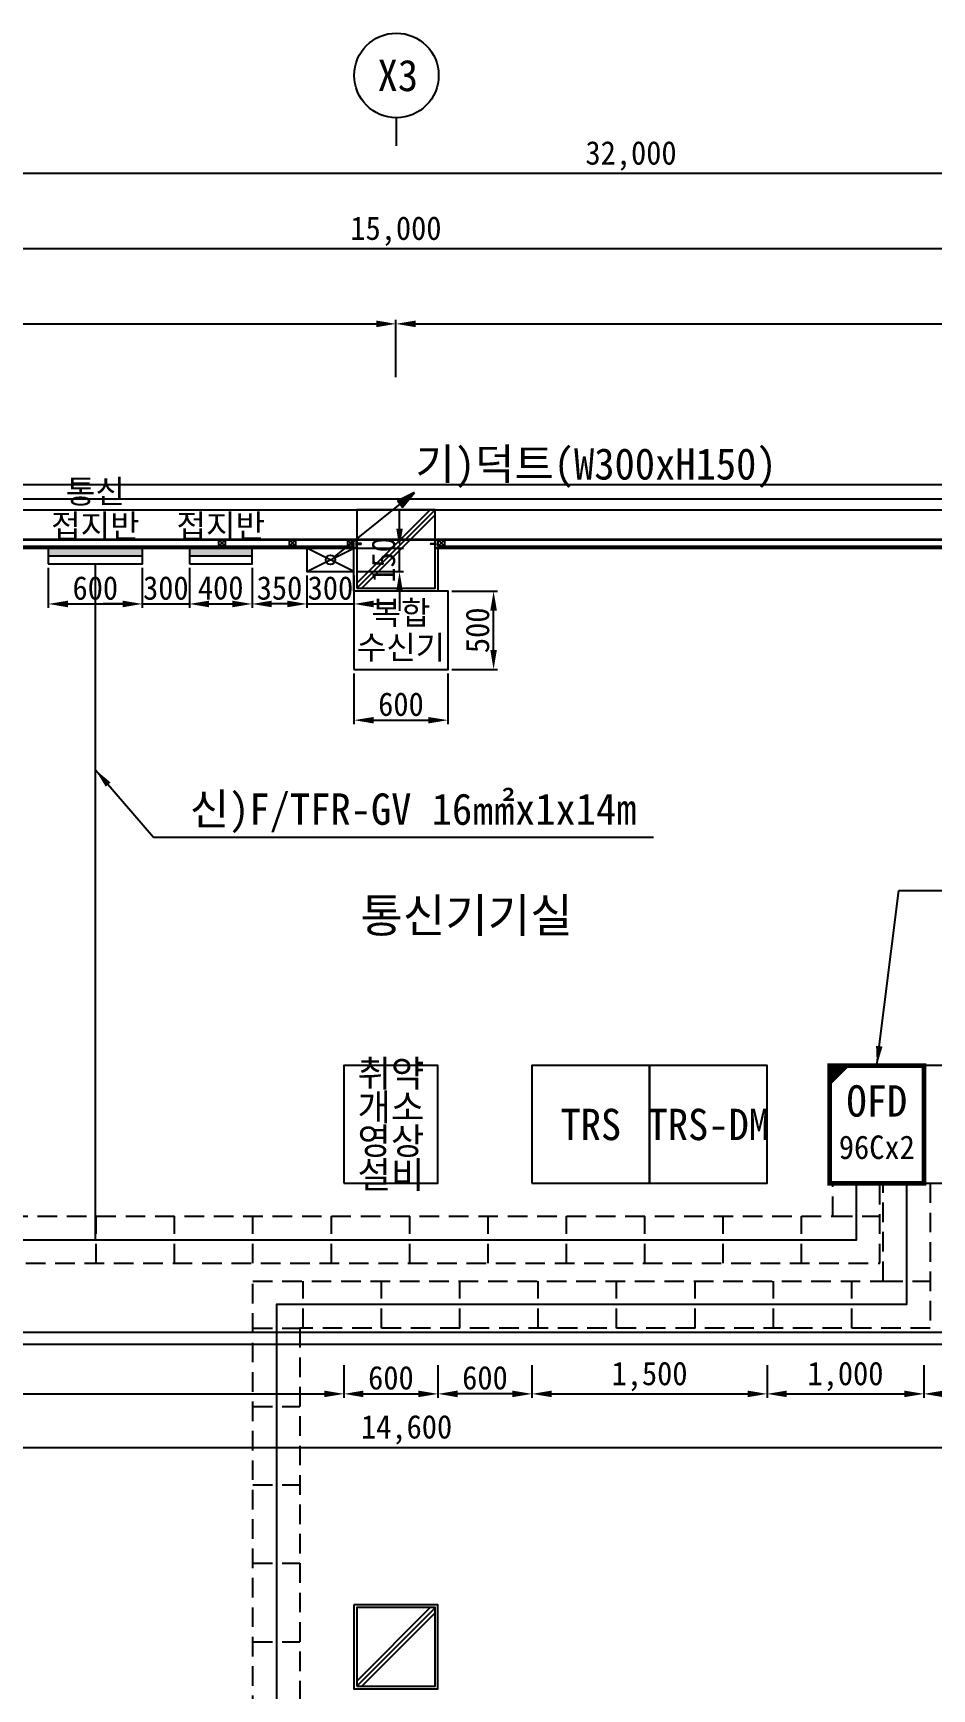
# Model space of a CAD drawing. Header units: millimetres. Extents: x -155329 to -115529, y -366316 to -334666.
# Drawn here: x -139560 to -133826, y -352890 to -342332 of the extents above; entities that cross this region are included whole.
import ezdxf
from ezdxf.enums import TextEntityAlignment as Align

# ---------------------------------------------------------------- set-up
doc = ezdxf.new("R2010")
doc.units = ezdxf.units.MM
doc.linetypes.add('HIDDEN2', pattern=[0.1875, 0.125, -0.0625])
for name, color, linetype in [('TN-LEAT', 3, 'Continuous'), ('TT-BASE', 253, 'Continuous'), ('TT-CABL', 4, 'Continuous'), ('TT-CTRL-JUNT', 4, 'Continuous'), ('TT-TRAY', 4, 'Continuous'), ('TZ-BASE', 253, 'Continuous'), ('TZ-DIMS', 1, 'Continuous'), ('TZ-LEAL', 1, 'Continuous'), ('TZ-LEAT', 3, 'Continuous'), ('TZ-LINE', 4, 'Continuous'), ('TZ-SYMB', 2, 'Continuous'), ('TZ-TEX2', 3, 'Continuous'), ('TZ-TEXT', 3, 'Continuous')]:
    doc.layers.add(name, color=color, linetype=linetype)
doc.styles.get("Standard").update_dxf_attribs({"font": 'GulimChe.ttf'})
doc.linetypes.add('BATTINB', pattern='A,0,-0.0025,[134,GulimChe.ttf,S=0.0025,R=0,X=-0.0025,Y=0.01],-0.005,[134,GulimChe.ttf,S=0.0025,R=180,X=0.0025,Y=0.01],-0.0025', length=0.01)
doc.dimstyles.new('D50', dxfattribs={"dimscale": 50, "dimtxt": 3, "dimasz": 2.5, "dimexe": 0.5, "dimexo": 0.5, "dimgap": 0.5, "dimtad": 1, "dimdec": 0, "dimzin": 1, "dimdsep": 46, "dimlunit": 6, "dimtxsty": 'Standard', "dimcen": 1, "dimclrd": 1, "dimclre": 1, "dimclrt": 3, "dimadec": 0, "dimazin": 0, "dimtfac": 1, "dimtdec": 0, "dimtix": 1, "dimtmove": 2, "dimatfit": 3, "dimfxl": 0, "dimtvp": 2, "dimlwd": -1, "dimlwe": -1, "dimarcsym": 0})

# ---------------------------------------------------------------- blocks, each defined once
blk = doc.blocks.new('*D1505')
at = {"layer": 'DEFPOINTS', "color": 0, "ltscale": 0.1}
for p in [(-137245, -344186), (-144745, -344381), (-137245, -344550)]:
    blk.add_point(p, dxfattribs=at)
at = {"layer": 'TZ-DIMS', "color": 1, "ltscale": 0.1}
for p, q in [((-144745, -344356), (-144745, -344161)), ((-144620, -344186), (-137370, -344186)), ((-137245, -344525), (-137245, -344161))]:
    blk.add_line(p, q, dxfattribs=at)
for points in [[(-144620, -344165), (-144620, -344207), (-144745, -344186)], [(-137370, -344165), (-137370, -344207), (-137245, -344186)]]:
    blk.add_solid(points, dxfattribs=at)
at = {"layer": 'TZ-DIMS', "color": 3, "ltscale": 0.1, "insert": (-140995, -344075), "char_height": 150, "attachment_point": 5}
blk.add_mtext('{\\fGulimChe|b0|i0|c129|p0;7,500}', dxfattribs=at)
blk = doc.blocks.new('*D1506')
at = {"layer": 'DEFPOINTS', "color": 0, "ltscale": 0.1}
for p in [(-129745, -344186), (-137245, -344550), (-129745, -344550)]:
    blk.add_point(p, dxfattribs=at)
at = {"layer": 'TZ-DIMS', "color": 1, "ltscale": 0.1}
for p, q in [((-137245, -344525), (-137245, -344161)), ((-137120, -344186), (-129870, -344186)), ((-129745, -344525), (-129745, -344161))]:
    blk.add_line(p, q, dxfattribs=at)
for points in [[(-137120, -344165), (-137120, -344207), (-137245, -344186)], [(-129870, -344165), (-129870, -344207), (-129745, -344186)]]:
    blk.add_solid(points, dxfattribs=at)
at = {"layer": 'TZ-DIMS', "color": 3, "ltscale": 0.1, "insert": (-133495, -344075), "char_height": 150, "attachment_point": 5}
blk.add_mtext('{\\fGulimChe|b0|i0|c129|p0;7,500}', dxfattribs=at)
blk = doc.blocks.new('*D1507')
at = {"layer": 'DEFPOINTS', "color": 0, "ltscale": 0.1}
for p in [(-129745, -343706), (-144745, -344381), (-129745, -344550)]:
    blk.add_point(p, dxfattribs=at)
at = {"layer": 'TZ-DIMS', "color": 1, "ltscale": 0.1}
for p, q in [((-144745, -344356), (-144745, -343681)), ((-144620, -343706), (-129870, -343706)), ((-129745, -344525), (-129745, -343681))]:
    blk.add_line(p, q, dxfattribs=at)
for points in [[(-144620, -343685), (-144620, -343727), (-144745, -343706)], [(-129870, -343685), (-129870, -343727), (-129745, -343706)]]:
    blk.add_solid(points, dxfattribs=at)
at = {"layer": 'TZ-DIMS', "color": 3, "ltscale": 0.1, "insert": (-137245, -343595), "char_height": 150, "attachment_point": 5}
blk.add_mtext('{\\fGulimChe|b0|i0|c129|p0;15,000}', dxfattribs=at)
blk = doc.blocks.new('*D1510')
at = {"layer": 'DEFPOINTS', "color": 0, "ltscale": 0.1}
for p in [(-119745, -343226), (-151745, -344550), (-119745, -344550)]:
    blk.add_point(p, dxfattribs=at)
at = {"layer": 'TZ-DIMS', "color": 1, "ltscale": 0.1}
for p, q in [((-151745, -344525), (-151745, -343201)), ((-151620, -343226), (-119870, -343226)), ((-119745, -344525), (-119745, -343201))]:
    blk.add_line(p, q, dxfattribs=at)
for points in [[(-151620, -343205), (-151620, -343247), (-151745, -343226)], [(-119870, -343205), (-119870, -343247), (-119745, -343226)]]:
    blk.add_solid(points, dxfattribs=at)
at = {"layer": 'TZ-DIMS', "color": 3, "ltscale": 0.1, "insert": (-135745, -343115), "char_height": 150, "attachment_point": 5}
blk.add_mtext('{\\fGulimChe|b0|i0|c129|p0;32,000}', dxfattribs=at)
blk = doc.blocks.new('*D1522')
at = {"layer": 'DEFPOINTS', "color": 0}
for p in [(-144477, -350801), (-137577, -350801), (-137577, -351009)]:
    blk.add_point(p, dxfattribs=at)
at = {"layer": 'TZ-DIMS', "color": 1}
for p, q in [((-144477, -350826), (-144477, -351034)), ((-137577, -350826), (-137577, -351034)), ((-144352, -351009), (-137702, -351009))]:
    blk.add_line(p, q, dxfattribs=at)
for points in [[(-144352, -350988), (-144352, -351030), (-144477, -351009)], [(-137702, -350988), (-137702, -351030), (-137577, -351009)]]:
    blk.add_solid(points, dxfattribs=at)
at = {"layer": 'TZ-DIMS', "color": 3, "insert": (-141027, -350898), "char_height": 150, "attachment_point": 5}
blk.add_mtext('6,900', dxfattribs=at)
blk = doc.blocks.new('*D1523')
at = {"layer": 'DEFPOINTS', "color": 0}
for p in [(-137577, -350801), (-136977, -350801), (-136977, -351009)]:
    blk.add_point(p, dxfattribs=at)
at = {"layer": 'TZ-DIMS', "color": 1}
for p, q in [((-137577, -350826), (-137577, -351034)), ((-136977, -350826), (-136977, -351034)), ((-137452, -351009), (-137102, -351009))]:
    blk.add_line(p, q, dxfattribs=at)
for points in [[(-137452, -350988), (-137452, -351030), (-137577, -351009)], [(-137102, -350988), (-137102, -351030), (-136977, -351009)]]:
    blk.add_solid(points, dxfattribs=at)
at = {"layer": 'TZ-DIMS', "color": 3, "insert": (-137277, -350907), "char_height": 150, "attachment_point": 5}
blk.add_mtext('600', dxfattribs=at)
blk = doc.blocks.new('*D1524')
at = {"layer": 'DEFPOINTS', "color": 0}
for p in [(-136977, -350801), (-136377, -350801), (-136977, -351009)]:
    blk.add_point(p, dxfattribs=at)
at = {"layer": 'TZ-DIMS', "color": 1}
for p, q in [((-136977, -350826), (-136977, -351034)), ((-136377, -350826), (-136377, -351034)), ((-136502, -351009), (-136852, -351009))]:
    blk.add_line(p, q, dxfattribs=at)
for points in [[(-136852, -350988), (-136852, -351030), (-136977, -351009)], [(-136502, -350988), (-136502, -351030), (-136377, -351009)]]:
    blk.add_solid(points, dxfattribs=at)
at = {"layer": 'TZ-DIMS', "color": 3, "insert": (-136677, -350907), "char_height": 150, "attachment_point": 5}
blk.add_mtext('600', dxfattribs=at)
blk = doc.blocks.new('*D1525')
at = {"layer": 'DEFPOINTS', "color": 0}
for p in [(-136377, -350801), (-134877, -350801), (-134877, -351009)]:
    blk.add_point(p, dxfattribs=at)
at = {"layer": 'TZ-DIMS', "color": 1}
for p, q in [((-136377, -350826), (-136377, -351034)), ((-134877, -350826), (-134877, -351034)), ((-136252, -351009), (-135002, -351009))]:
    blk.add_line(p, q, dxfattribs=at)
for points in [[(-136252, -350988), (-136252, -351030), (-136377, -351009)], [(-135002, -350988), (-135002, -351030), (-134877, -351009)]]:
    blk.add_solid(points, dxfattribs=at)
at = {"layer": 'TZ-DIMS', "color": 3, "insert": (-135627, -350898), "char_height": 150, "attachment_point": 5}
blk.add_mtext('1,500', dxfattribs=at)
blk = doc.blocks.new('*D1526')
at = {"layer": 'DEFPOINTS', "color": 0}
for p in [(-134877, -350801), (-133877, -350801), (-133877, -351009)]:
    blk.add_point(p, dxfattribs=at)
at = {"layer": 'TZ-DIMS', "color": 1}
for p, q in [((-134877, -350826), (-134877, -351034)), ((-133877, -350826), (-133877, -351034)), ((-134752, -351009), (-134002, -351009))]:
    blk.add_line(p, q, dxfattribs=at)
for points in [[(-134752, -350988), (-134752, -351030), (-134877, -351009)], [(-134002, -350988), (-134002, -351030), (-133877, -351009)]]:
    blk.add_solid(points, dxfattribs=at)
at = {"layer": 'TZ-DIMS', "color": 3, "insert": (-134377, -350898), "char_height": 150, "attachment_point": 5}
blk.add_mtext('1,000', dxfattribs=at)
blk = doc.blocks.new('*D1527')
at = {"layer": 'DEFPOINTS', "color": 0}
for p in [(-133877, -350801), (-133277, -350801), (-133277, -351009)]:
    blk.add_point(p, dxfattribs=at)
at = {"layer": 'TZ-DIMS', "color": 1}
for p, q in [((-133877, -350826), (-133877, -351034)), ((-133277, -350826), (-133277, -351034)), ((-133752, -351009), (-133402, -351009))]:
    blk.add_line(p, q, dxfattribs=at)
for points in [[(-133752, -350988), (-133752, -351030), (-133877, -351009)], [(-133402, -350988), (-133402, -351030), (-133277, -351009)]]:
    blk.add_solid(points, dxfattribs=at)
at = {"layer": 'TZ-DIMS', "color": 3, "insert": (-133577, -350907), "char_height": 150, "attachment_point": 5}
blk.add_mtext('600', dxfattribs=at)
blk = doc.blocks.new('*D1532')
at = {"layer": 'DEFPOINTS', "color": 0}
for p in [(-144477, -350801), (-129877, -350801), (-129877, -351350)]:
    blk.add_point(p, dxfattribs=at)
at = {"layer": 'TZ-DIMS', "color": 1}
for p, q in [((-144477, -350826), (-144477, -351375)), ((-129877, -350826), (-129877, -351375)), ((-144352, -351350), (-130002, -351350))]:
    blk.add_line(p, q, dxfattribs=at)
for points in [[(-144352, -351329), (-144352, -351370), (-144477, -351350)], [(-130002, -351329), (-130002, -351370), (-129877, -351350)]]:
    blk.add_solid(points, dxfattribs=at)
at = {"layer": 'TZ-DIMS', "color": 3, "insert": (-137177, -351238), "char_height": 150, "attachment_point": 5}
blk.add_mtext('14,600', dxfattribs=at)
blk = doc.blocks.new('*D1534')
at = {"layer": 'DEFPOINTS', "color": 0}
for p in [(-138863, -345716), (-138563, -345716), (-138563, -345972)]:
    blk.add_point(p, dxfattribs=at)
at = {"layer": 'TZ-DIMS', "color": 1}
for p, q in [((-138863, -345741), (-138863, -345997)), ((-138563, -345741), (-138563, -345997)), ((-138988, -345972), (-139113, -345972)), ((-138863, -345972), (-138563, -345972)), ((-138438, -345972), (-138313, -345972))]:
    blk.add_line(p, q, dxfattribs=at)
for points in [[(-138988, -345951), (-138988, -345993), (-138863, -345972)], [(-138438, -345951), (-138438, -345993), (-138563, -345972)]]:
    blk.add_solid(points, dxfattribs=at)
at = {"layer": 'TZ-DIMS', "color": 3, "insert": (-138713, -345871), "char_height": 150, "attachment_point": 5}
blk.add_mtext('300', dxfattribs=at)
blk = doc.blocks.new('*D1535')
at = {"layer": 'DEFPOINTS', "color": 0}
for p in [(-139463, -345716), (-138863, -345716), (-138863, -345972)]:
    blk.add_point(p, dxfattribs=at)
at = {"layer": 'TZ-DIMS', "color": 1}
for p, q in [((-139463, -345741), (-139463, -345997)), ((-138863, -345741), (-138863, -345997)), ((-139338, -345972), (-138988, -345972))]:
    blk.add_line(p, q, dxfattribs=at)
for points in [[(-139338, -345951), (-139338, -345993), (-139463, -345972)], [(-138988, -345951), (-138988, -345993), (-138863, -345972)]]:
    blk.add_solid(points, dxfattribs=at)
at = {"layer": 'TZ-DIMS', "color": 3, "insert": (-139163, -345871), "char_height": 150, "attachment_point": 5}
blk.add_mtext('600', dxfattribs=at)
blk = doc.blocks.new('*D1536')
at = {"layer": 'DEFPOINTS', "color": 0}
for p in [(-138563, -345716), (-138163, -345716), (-138163, -345972)]:
    blk.add_point(p, dxfattribs=at)
at = {"layer": 'TZ-DIMS', "color": 1}
for p, q in [((-138563, -345741), (-138563, -345997)), ((-138163, -345741), (-138163, -345997)), ((-138438, -345972), (-138288, -345972))]:
    blk.add_line(p, q, dxfattribs=at)
for points in [[(-138438, -345951), (-138438, -345993), (-138563, -345972)], [(-138288, -345951), (-138288, -345993), (-138163, -345972)]]:
    blk.add_solid(points, dxfattribs=at)
at = {"layer": 'TZ-DIMS', "color": 3, "insert": (-138363, -345870), "char_height": 150, "attachment_point": 5}
blk.add_mtext('400', dxfattribs=at)
blk = doc.blocks.new('*D1537')
at = {"layer": 'DEFPOINTS', "color": 0}
for p in [(-137513, -345616), (-137222, -345616), (-137513, -345766)]:
    blk.add_point(p, dxfattribs=at)
at = {"layer": 'TZ-DIMS', "color": 1}
for p, q in [((-137222, -345491), (-137222, -345366)), ((-137488, -345616), (-137197, -345616)), ((-137222, -345766), (-137222, -345616)), ((-137488, -345766), (-137197, -345766)), ((-137222, -345891), (-137222, -346016))]:
    blk.add_line(p, q, dxfattribs=at)
for points in [[(-137243, -345491), (-137201, -345491), (-137222, -345616)], [(-137243, -345891), (-137201, -345891), (-137222, -345766)]]:
    blk.add_solid(points, dxfattribs=at)
at = {"layer": 'TZ-DIMS', "color": 3, "insert": (-137324, -345691), "char_height": 150, "attachment_point": 5, "rotation": 90}
blk.add_mtext('150', dxfattribs=at)
blk = doc.blocks.new('*D1538')
at = {"layer": 'DEFPOINTS', "color": 0}
for p in [(-137813, -345766), (-137513, -345766), (-137513, -345972)]:
    blk.add_point(p, dxfattribs=at)
at = {"layer": 'TZ-DIMS', "color": 1}
for p, q in [((-137813, -345791), (-137813, -345997)), ((-137513, -345791), (-137513, -345997)), ((-137938, -345972), (-138063, -345972)), ((-137813, -345972), (-137513, -345972)), ((-137388, -345972), (-137263, -345972))]:
    blk.add_line(p, q, dxfattribs=at)
for points in [[(-137938, -345951), (-137938, -345993), (-137813, -345972)], [(-137388, -345951), (-137388, -345993), (-137513, -345972)]]:
    blk.add_solid(points, dxfattribs=at)
at = {"layer": 'TZ-DIMS', "color": 3, "insert": (-137663, -345871), "char_height": 150, "attachment_point": 5}
blk.add_mtext('300', dxfattribs=at)
blk = doc.blocks.new('*D1539')
at = {"layer": 'DEFPOINTS', "color": 0}
for p in [(-137513, -346390), (-136913, -346390), (-136913, -346713)]:
    blk.add_point(p, dxfattribs=at)
at = {"layer": 'TZ-DIMS', "color": 1}
for p, q in [((-137513, -346415), (-137513, -346738)), ((-136913, -346415), (-136913, -346738)), ((-137388, -346713), (-137038, -346713))]:
    blk.add_line(p, q, dxfattribs=at)
for points in [[(-137388, -346693), (-137388, -346734), (-137513, -346713)], [(-137038, -346693), (-137038, -346734), (-136913, -346713)]]:
    blk.add_solid(points, dxfattribs=at)
at = {"layer": 'TZ-DIMS', "color": 3, "insert": (-137213, -346612), "char_height": 150, "attachment_point": 5}
blk.add_mtext('600', dxfattribs=at)
blk = doc.blocks.new('*D1540')
at = {"layer": 'DEFPOINTS', "color": 0}
for p in [(-136913, -345890), (-136622, -345890), (-136913, -346390)]:
    blk.add_point(p, dxfattribs=at)
at = {"layer": 'TZ-DIMS', "color": 1}
for p, q in [((-136888, -345890), (-136597, -345890)), ((-136622, -346265), (-136622, -346015)), ((-136888, -346390), (-136597, -346390))]:
    blk.add_line(p, q, dxfattribs=at)
for points in [[(-136643, -346015), (-136601, -346015), (-136622, -345890)], [(-136643, -346265), (-136601, -346265), (-136622, -346390)]]:
    blk.add_solid(points, dxfattribs=at)
at = {"layer": 'TZ-DIMS', "color": 3, "insert": (-136724, -346140), "char_height": 150, "attachment_point": 5, "rotation": 90}
blk.add_mtext('500', dxfattribs=at)
blk = doc.blocks.new('*D1545')
at = {"layer": 'DEFPOINTS', "color": 0}
for p in [(-138163, -345766), (-137813, -345766), (-138163, -345972)]:
    blk.add_point(p, dxfattribs=at)
at = {"layer": 'TZ-DIMS', "color": 1}
for p, q in [((-138163, -345791), (-138163, -345997)), ((-137813, -345791), (-137813, -345997)), ((-137938, -345972), (-138038, -345972))]:
    blk.add_line(p, q, dxfattribs=at)
for points in [[(-138038, -345951), (-138038, -345993), (-138163, -345972)], [(-137938, -345951), (-137938, -345993), (-137813, -345972)]]:
    blk.add_solid(points, dxfattribs=at)
at = {"layer": 'TZ-DIMS', "color": 3, "insert": (-137988, -345871), "char_height": 150, "attachment_point": 5}
blk.add_mtext('350', dxfattribs=at)

msp = doc.modelspace()

# ---------------------------------------------------------------- hatches: boundary and pattern name
at = {"layer": 'TT-BASE'}
h = msp.add_hatch(color=256, dxfattribs=at)
h.dxf.hatch_style = 1
h.paths.add_polyline_path([(-139462.7, -345616), (-139462.7, -345666), (-138862.7, -345666), (-138862.7, -345616)])
h = msp.add_hatch(color=256, dxfattribs=at)
h.dxf.hatch_style = 1
h.paths.add_polyline_path([(-138562.7, -345616), (-138562.7, -345666), (-138162.7, -345666), (-138162.7, -345616)])
at = {"layer": 'TZ-LINE'}
h = msp.add_hatch(color=256, dxfattribs=at)
h.dxf.hatch_style = 1
h.paths.add_polyline_path([(-134359.4, -348916), (-134477, -348916), (-134477, -349033.6)])
at = {"layer": 'TZ-SYMB'}
msp.add_hatch(color=256, dxfattribs=at).paths.add_polyline_path([(-137125.6, -345260.6), (-137233.4, -345315.2), (-137202.3, -345354)])

# ---------------------------------------------------------------- linework, layer by layer
at = {"layer": 'TT-BASE'}
for points in [[(-139462.7, -345716), (-138862.7, -345716), (-138862.7, -345616), (-139462.7, -345616)], [(-138562.7, -345716), (-138162.7, -345716), (-138162.7, -345616), (-138562.7, -345616)], [(-137512.7, -346390), (-136912.7, -346390), (-136912.7, -345890), (-137512.7, -345890)], [(-137577, -349666), (-136977, -349666), (-136977, -348916), (-137577, -348916)], [(-136377, -349666), (-135627, -349666), (-135627, -348916), (-136377, -348916)], [(-135627, -349666), (-134877, -349666), (-134877, -348916), (-135627, -348916)], [(-134477, -349666), (-133877, -349666), (-133877, -348916), (-134477, -348916)], [(-133877, -349666), (-133277, -349666), (-133277, -348916), (-133877, -348916)]]:
    msp.add_lwpolyline(points, close=True, dxfattribs=at)
for points in [[(-139462.7, -345666), (-138862.7, -345666)], [(-138562.7, -345666), (-138162.7, -345666)]]:
    msp.add_lwpolyline(points, dxfattribs=at)
at = {"layer": 'TT-CABL'}
for points in [[(-139162.7, -350026.3), (-139162.7, -345716)], [(-142395.3, -361172.3), (-142395.3, -359845.2), (-144069.2, -359845.2), (-144069.2, -350026.3), (-134307, -350026.3), (-134307, -349666)], [(-133987, -349666), (-133987, -350439.2), (-138007.5, -350439.2), (-138007.5, -359845.2), (-132077, -359845.2), (-132077, -360872)]]:
    msp.add_lwpolyline(points, dxfattribs=at)
at = {"layer": 'TT-CTRL-JUNT'}
msp.add_lwpolyline([(-137512.7, -345766), (-137512.7, -345616), (-137812.7, -345616), (-137812.7, -345766)], close=True, dxfattribs=at)
for points in [[(-137512.7, -345766), (-137812.7, -345616)], [(-137812.7, -345766), (-137512.7, -345616)]]:
    msp.add_lwpolyline(points, dxfattribs=at)
at = {"layer": 'TT-TRAY', "linetype": 'HIDDEN2', "ltscale": 1000}
for points in [[(-142545.3, -361172.3), (-142545.3, -359995.2), (-144219.2, -359995.2), (-144219.2, -349876.3), (-134457, -349876.3), (-134457, -349666)], [(-142245.3, -361172.3), (-142245.3, -359695.2), (-143919.2, -359695.2), (-143919.2, -350176.3), (-134157, -350176.3), (-134157, -349666)], [(-132227, -360872), (-132227, -359995.2), (-138157.5, -359995.2), (-138157.5, -350289.2), (-134137, -350289.2), (-134137, -349666), (-133837, -349666), (-133837, -350589.2), (-137857.5, -350589.2), (-137857.5, -359695.2), (-131927, -359695.2), (-131927, -360872)], [(-139157, -350176.3), (-139157, -349876.3)], [(-138657, -350176.3), (-138657, -349876.3)], [(-138157, -350176.3), (-138157, -349876.3)], [(-137657, -350176.3), (-137657, -349876.3)], [(-137157, -350176.3), (-137157, -349876.3)], [(-136657, -350176.3), (-136657, -349876.3)], [(-136157, -350176.3), (-136157, -349876.3)], [(-135657, -350176.3), (-135657, -349876.3)], [(-135157, -350176.3), (-135157, -349876.3)], [(-134657, -350176.3), (-134657, -349876.3)], [(-134457, -349876.3), (-134157, -349876.3)], [(-137837, -350589.2), (-137837, -350289.2)], [(-137337, -350589.2), (-137337, -350289.2)], [(-136837, -350589.2), (-136837, -350289.2)], [(-136337, -350589.2), (-136337, -350289.2)], [(-135837, -350589.2), (-135837, -350289.2)], [(-135337, -350589.2), (-135337, -350289.2)], [(-134837, -350589.2), (-134837, -350289.2)], [(-134337, -350589.2), (-134337, -350289.2)], [(-134137, -350289.2), (-133837, -350289.2)], [(-138157.5, -350589.2), (-137857.5, -350589.2)], [(-138157.5, -351089.2), (-137857.5, -351089.2)], [(-138157.5, -351589.2), (-137857.5, -351589.2)], [(-138157.5, -352089.2), (-137857.5, -352089.2)], [(-138157.5, -352589.2), (-137857.5, -352589.2)]]:
    msp.add_lwpolyline(points, dxfattribs=at)
at = {"layer": 'TZ-BASE', "ltscale": 0.1}
for p, q in [((-127118.2, -345212), (-145012.7, -345212)), ((-144494.6, -345371.9), (-127148.2, -345371.9)), ((-144475, -350616), (-129875, -350616)), ((-144475, -350692), (-129875, -350692))]:
    msp.add_line(p, q, dxfattribs=at)
at = {"layer": 'TZ-BASE', "linetype": 'BATTINB'}
for p, q in [((-137026.2, -345372), (-137494.7, -345840.5)), ((-136994.7, -345372.3), (-137494.4, -345872)), ((-136994.7, -345404.1), (-137462.6, -345872)), ((-137512.7, -345890), (-137512.7, -345580)), ((-136976.7, -345617), (-136976.7, -345890)), ((-136976.7, -345890), (-137512.7, -345890)), ((-137026.2, -352372), (-137494.7, -352840.5)), ((-136994.7, -352372.3), (-137494.4, -352872)), ((-136994.7, -352404.1), (-137462.6, -352872))]:
    msp.add_line(p, q, dxfattribs=at)
at = {"layer": 'TZ-BASE'}
for p, q in [((-129994.7, -345562), (-144495, -345562)), ((-144495, -345563), (-129994.7, -345563)), ((-144475, -345603), (-137515, -345603)), ((-144475, -345616), (-137515, -345616)), ((-138705, -345563), (-138705, -345562.7)), ((-138355, -345563), (-138355, -345562.7)), ((-138255, -345563), (-138255, -345562.7)), ((-137805, -345563), (-137805, -345562.7)), ((-137805, -345563), (-137805, -345562.7)), ((-137535, -345616), (-137496.7, -345616)), ((-137495, -345617), (-137534.3, -345617)), ((-137515, -345603), (-137515, -345616)), ((-137496, -345615.3), (-137496, -345563.7)), ((-137495, -345562), (-137495, -345617)), ((-136994.7, -345562), (-136994.7, -345617)), ((-136994.7, -345617), (-136955.4, -345617)), ((-136993.7, -345615.3), (-136993.7, -345563.7)), ((-136954.7, -345616), (-136993, -345616)), ((-136974.7, -345603), (-136974.7, -345616)), ((-136974.7, -345603), (-130014.7, -345603)), ((-136974.7, -345616), (-130014.7, -345616))]:
    msp.add_line(p, q, dxfattribs=at)
at = {"layer": 'TZ-BASE', "linetype": 'BATTINB', "ltscale": 0.1}
for p, q in [((-138335, -345603), (-138375, -345563)), ((-138375, -345603), (-138335, -345563)), ((-138335, -345603), (-138375, -345563)), ((-138375, -345603), (-138335, -345563)), ((-137885, -345603), (-137925, -345563)), ((-137925, -345603), (-137885, -345563)), ((-137555, -345603), (-137515, -345563)), ((-137515, -345603), (-137555, -345563)), ((-136934.7, -345603), (-136974.7, -345563)), ((-136974.7, -345603), (-136934.7, -345563))]:
    msp.add_line(p, q, dxfattribs=at)
at = {"layer": 'TZ-BASE', "ltscale": 0.1}
msp.add_lwpolyline([(-144894.7, -345301.8), (-127118.2, -345301.8)], dxfattribs=at)
at = {"layer": 'TZ-BASE'}
for points in [[(-137494.7, -345872), (-136994.7, -345872), (-136994.7, -345372), (-137494.7, -345372)], [(-138335, -345563), (-138335, -345603), (-138375, -345603), (-138375, -345563)], [(-138335, -345563), (-138335, -345603), (-138375, -345603), (-138375, -345563)], [(-137885, -345563), (-137885, -345603), (-137925, -345603), (-137925, -345563)], [(-137555, -345563), (-137555, -345603), (-137515, -345603), (-137515, -345563)], [(-136934.7, -345563), (-136934.7, -345603), (-136974.7, -345603), (-136974.7, -345563)], [(-137494.7, -352872), (-136994.7, -352872), (-136994.7, -352372), (-137494.7, -352372)]]:
    msp.add_lwpolyline(points, close=True, dxfattribs=at)
for points in [[(-137495, -345591.8), (-137485.9, -345591.8), (-137488.4, -345586.8), (-137495, -345586.8)], [(-137480.9, -345591.8), (-137483.4, -345586.8), (-137486.7, -345586.8), (-137484.2, -345591.8), (-137480.9, -345591.8)], [(-137475.8, -345591.8), (-137478.3, -345586.8), (-137481.7, -345586.8), (-137479.2, -345591.8), (-137475.8, -345591.8)], [(-137470.5, -345591.8), (-137473, -345586.8), (-137476.3, -345586.8), (-137473.8, -345591.8), (-137470.5, -345591.8)], [(-137464.7, -345589.3), (-137466.9, -345586.8), (-137471.3, -345586.8), (-137468.8, -345591.8), (-137466.9, -345591.8), (-137464.7, -345589.3)], [(-137025, -345589.3), (-137022.8, -345586.8), (-137018.4, -345586.8), (-137020.9, -345591.8), (-137022.8, -345591.8), (-137025, -345589.3)], [(-137019.2, -345591.8), (-137016.7, -345586.8), (-137013.3, -345586.8), (-137015.8, -345591.8), (-137019.2, -345591.8)], [(-137013.8, -345591.8), (-137011.3, -345586.8), (-137008, -345586.8), (-137010.5, -345591.8), (-137013.8, -345591.8)], [(-137008.8, -345591.8), (-137006.3, -345586.8), (-137003, -345586.8), (-137005.5, -345591.8), (-137008.8, -345591.8)], [(-136994.7, -345591.8), (-137003.8, -345591.8), (-137001.3, -345586.8), (-136994.7, -345586.8)]]:
    msp.add_lwpolyline(points, dxfattribs=at)
at = {"layer": 'TZ-BASE', "linetype": 'BATTINB'}
msp.add_lwpolyline([(-137512.7, -352354), (-137512.7, -352890), (-136976.7, -352890), (-136976.7, -352354)], close=True, dxfattribs=at)
at = {"layer": 'TZ-BASE'}
for centre, radius, start, end in [((-138705.7, -345562.7), 0.7, 0, 90), ((-138355.7, -345562.7), 0.7, 0, 90), ((-138255.7, -345562.7), 0.7, 0, 90), ((-137805.7, -345562.7), 0.7, 0, 90), ((-137805.7, -345562.7), 0.7, 0, 90), ((-137534.3, -345616.3), 0.7, 180, 270), ((-137494.4, -345589.5), 6.44, 104.71922, 255.21673), ((-137496.7, -345615.3), 0.7, 270, 0), ((-136995.3, -345589.5), 6.44, 284.78327, 75.28078), ((-136993, -345615.3), 0.7, 180, 270), ((-136955.4, -345616.3), 0.7, 270, 0)]:
    msp.add_arc(centre, radius, start, end, dxfattribs=at)
at = {"layer": 'TZ-LEAL'}
msp.add_line((-137242, -343051.1), (-137242, -342871.3), dxfattribs=at)
msp.add_circle((-137242, -342601.7), 269.6, dxfattribs=at)
at = {"layer": 'TZ-LINE', "const_width": 30}
msp.add_lwpolyline([(-134477, -349666), (-133877, -349666), (-133877, -348916), (-134477, -348916)], close=True, dxfattribs=at)
at = {"layer": 'TZ-LINE', "const_width": 15}
msp.add_lwpolyline([(-134477, -349033.6), (-134359.4, -348916)], dxfattribs=at)
at = {"layer": 'TZ-SYMB'}
msp.add_lwpolyline([(-137217.9, -345334.6), (-137639.3, -345672.3)], dxfattribs=at)
msp.add_lwpolyline([(-137125.6, -345260.6), (-137233.4, -345315.2), (-137202.3, -345354)], close=True, dxfattribs=at)
msp.add_circle((-137662.7, -345691), 30, dxfattribs=at)

# ---------------------------------------------------------------- texts
at = {"layer": 'TN-LEAT', "linetype": 'BATTINB', "ltscale": 0.1}
msp.add_text('X3', height=200, dxfattribs=at).set_placement((-137232.9, -342601.9), align=Align.MIDDLE_CENTER)
at = {"layer": 'TZ-BASE', "linetype": 'BATTINB', "ltscale": 0.1}
msp.add_text('통신기기실', height=216, dxfattribs=at).set_placement((-136794.5, -347958), align=Align.MIDDLE_CENTER)
at = {"layer": 'TZ-LEAT', "insert": (-138560.3, -347433.5), "char_height": 200, "attachment_point": 7}
msp.add_mtext('{\\C6;신)F/TFR-GV 16㎟x1x14m}', dxfattribs=at)
at = {"layer": 'TZ-TEX2'}
msp.add_text('기)덕트(W300xH150)', height=200, dxfattribs=at).set_placement((-137120.3, -345078.9), align=Align.MIDDLE_LEFT)
at = {"layer": 'TZ-TEXT'}
for s, height, p in [('통신', 150, (-139162.7, -345254.9)), ('접지반', 150, (-139162.7, -345474.9)), ('접지반', 150, (-138362.7, -345474.9)), ('복합', 150, (-137212.7, -346027.5)), ('수신기', 150, (-137212.7, -346248.9)), ('취약', 170, (-137277, -348965.8)), ('OFD', 200, (-134177, -349141)), ('개소', 170, (-137277, -349181)), ('TRS', 200, (-136002, -349291)), ('TRS-DM', 200, (-135252, -349291)), ('영상', 170, (-137277, -349396.2)), ('96Cx2', 150, (-134177, -349436.2)), ('설비', 170, (-137277, -349611.5))]:
    msp.add_text(s, height=height, dxfattribs=at).set_placement(p, align=Align.MIDDLE_CENTER)

# ---------------------------------------------------------------- dimensions: what is measured, and where the dimension line sits
at = {"layer": 'TZ-DIMS', "ltscale": 0.1}
for base, p1, p2, picture, middle in [((-119744.7, -343226.1), (-151745, -344549.5), (-119744.7, -344549.5), '*D1510', (-135744.8, -343115)), ((-129744.7, -343706.1), (-144744.7, -344381.2), (-129744.7, -344549.5), '*D1507', (-137244.7, -343594.9)), ((-137244.7, -344186.1), (-144744.7, -344381.2), (-137244.7, -344549.5), '*D1505', (-140994.7, -344075)), ((-129744.7, -344186.1), (-137244.7, -344549.5), (-129744.7, -344549.5), '*D1506', (-133494.7, -344075))]:
    dim = msp.add_linear_dim(base=base, p1=p1, p2=p2, text='{\\fGulimChe|b0|i0|c129|p0;<>}', dimstyle='D50', dxfattribs=at)
    dim.commit()
    dim.dimension.update_dxf_attribs({"geometry": picture, "text_midpoint": middle})
at = {"layer": 'TZ-DIMS'}
for base, p1, p2, angle, picture, middle in [((-137222.1, -345616), (-137512.7, -345766), (-137512.7, -345616), 90, '*D1537', (-137324.1, -345691)), ((-136621.8, -345890), (-136912.7, -346390), (-136912.7, -345890), 90, '*D1540', (-136723.5, -346140)), ((-136977, -351008.9), (-136377, -350800.8), (-136977, -350800.8), 180, '*D1524', (-136677, -350907.2))]:
    dim = msp.add_linear_dim(base=base, p1=p1, p2=p2, angle=angle, dimstyle='D50', dxfattribs=at)
    dim.commit()
    dim.dimension.update_dxf_attribs({"geometry": picture, "text_midpoint": middle})
for base, p1, p2, picture, middle in [((-138862.7, -345972.3), (-139462.7, -345716), (-138862.7, -345716), '*D1535', (-139162.7, -345870.6)), ((-138562.7, -345972.3), (-138862.7, -345716), (-138562.7, -345716), '*D1534', (-138712.7, -345870.6)), ((-138162.7, -345972.3), (-138562.7, -345716), (-138162.7, -345716), '*D1536', (-138362.7, -345870.4)), ((-138162.7, -345972.3), (-137812.7, -345766), (-138162.7, -345766), '*D1545', (-137987.7, -345870.6)), ((-137512.7, -345972.3), (-137812.7, -345766), (-137512.7, -345766), '*D1538', (-137662.7, -345870.6)), ((-136912.7, -346713.4), (-137512.7, -346390), (-136912.7, -346390), '*D1539', (-137212.7, -346611.7)), ((-137577, -351008.9), (-144477, -350800.8), (-137577, -350800.8), '*D1522', (-141027, -350897.8)), ((-129877, -351349.6), (-144477, -350800.8), (-129877, -350800.8), '*D1532', (-137177, -351238.5)), ((-136977, -351008.9), (-137577, -350800.8), (-136977, -350800.8), '*D1523', (-137277, -350907.2)), ((-134877, -351008.9), (-136377, -350800.8), (-134877, -350800.8), '*D1525', (-135627, -350897.7)), ((-133877, -351008.9), (-134877, -350800.8), (-133877, -350800.8), '*D1526', (-134377, -350897.7)), ((-133277, -351008.9), (-133877, -350800.8), (-133277, -350800.8), '*D1527', (-133577, -350907.2))]:
    dim = msp.add_linear_dim(base=base, p1=p1, p2=p2, dimstyle='D50', dxfattribs=at)
    dim.commit()
    dim.dimension.update_dxf_attribs({"geometry": picture, "text_midpoint": middle})

# ---------------------------------------------------------------- leaders
at = {"layer": 'TZ-LEAL', "annotation_type": 0, "has_hookline": 1, "hookline_direction": 0}
for points, text_width in [([(-139162.7, -347029.1), (-138792.2, -347458.5), (-138585.3, -347458.5)], 2958.8), ([(-134177, -348916), (-134037.3, -347799.4), (-133767.7, -347799.4)], 2791.5)]:
    msp.add_leader(points, dimstyle='D50', dxfattribs=dict(at, text_width=text_width))

doc.saveas('drawing.dxf')
